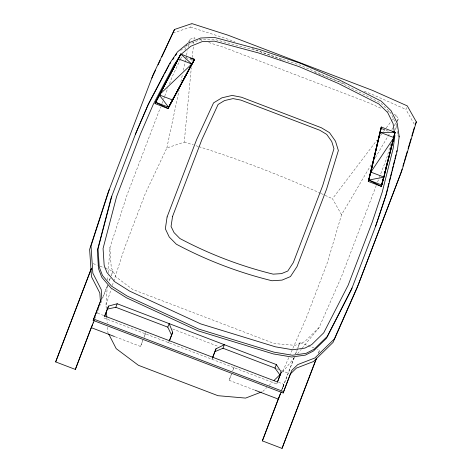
<?xml version="1.0" encoding="UTF-8"?>
<svg xmlns="http://www.w3.org/2000/svg" width="472" height="472" viewBox="0 0 472 472"><rect width="100%" height="100%" fill="white"/><g stroke="black" fill="none" stroke-linecap="round" stroke-linejoin="round"><path stroke-width="0.35" stroke-dasharray="2.36 1.77" d="M106.23 308.635L105.993 305.054L107.35 285.188M107.699 280.043L107.999 275.63M108.206 272.686L109.911 247.676L127.11 194.788L160.592 107.055M113.705 281.306L124.366 248.478L145.494 193.119L166.834 147.996L184.245 142.119L191.319 67.744M191.945 61.183L192.222 58.262M192.293 57.537L193.331 46.598M193.608 43.684L193.75 42.226M194.027 39.306L194.169 37.849L195.55 38.291M166.834 147.996L179.047 90.412M180.882 81.774L182.404 74.576M183.325 70.257L185.767 58.74M185.921 58.021L186.375 55.861M186.528 55.141L187.443 50.823M188.21 47.224L189.886 39.306L194.169 37.849M371.21 164.61L341.539 214.748L327.385 262.615L306.257 317.969L290.268 354.26M390.816 144.107L386.474 158.798L380.456 174.563M394.946 130.113L396.392 125.216M397.43 121.717L398.256 118.92L396.037 114.979L394.043 114.088M105.993 305.054L111.209 288.988M112.342 285.495L113.481 282.002M105.445 268.297L112.914 271.146L111.315 275.412M115.233 336.807L140.526 346.472L142.756 340.595M254.396 389.978L229.109 380.314L231.339 374.443M278.492 382.273L283.961 384.361L281.731 390.232M314.175 348.047L299.921 342.601L297.856 348.1M318.712 352.519L319.603 350.124L317.567 349.345M110.377 277.896L109.18 281.07M297.62 348.725L295.696 353.805M107.463 285.578L102.689 298.121M145.712 332.919L143.936 337.586M234.295 366.768L232.749 370.821M294.227 357.676L281.288 391.317M161.902 103.628L163.471 99.515M163.731 98.831L164.516 96.772M164.775 96.087L167.92 87.863M169.489 83.75L172.103 76.895L180.215 59.749M98.064 310.257L100.636 303.514M100.89 302.841L102.436 298.794M169.153 341.445L168.675 342.713L169.194 341.392M212.465 357.994L211.981 359.257L212.5 357.935M103.958 317.986L276.692 383.984L277.217 382.615M376.272 185.531L341.48 276.698L319.066 327.592L301.832 348.578M377.576 182.103L379.146 177.991M379.411 177.307L380.196 175.254M102.79 297.401L107.345 285.53M94.972 318.352L95.745 316.328M96.772 313.632L97.545 311.608M142.957 340.147L140.526 346.472M144.214 336.784L145.86 332.494M231.54 373.989L229.109 380.314M232.796 370.626L234.023 367.428M281.589 390.303L294.103 357.628M109.103 280.952L110.371 277.66M282.675 387.695L283.961 384.361M295.602 353.717L297.124 349.77M111.109 275.742L112.914 271.146M96.642 313.691L96.89 313.06M297.885 347.793L299.921 342.601M318.276 353.504L319.603 350.124M173.118 33.011L190.529 27.128L191.455 24.774M276.692 383.984L277.212 382.662M414.227 124.13L405.885 109.41L406.575 107.645M288.787 357.617L282.268 372.402L294.38 357.652M180.528 59.089L181.773 56.451M184.894 49.855L187.077 45.241M188.641 41.943L189.886 39.306M375.34 157.63L389.612 133.517M391.866 129.706L393.748 126.531M394.12 125.9L396.751 121.457M397.129 120.82L398.256 118.92M341.539 214.748L332.471 198.753L376.921 140.166M380.479 135.482L381.813 133.724M383.588 131.381L385.813 128.455M386.255 127.865L392.037 120.254M392.48 119.664L393.371 118.496M395.147 116.147L396.037 114.979M297.643 353.681L301.366 349.144M319.066 327.592L304.664 341.687L295.035 345.345L274.291 343.551L132.661 289.436L116 276.94L111.262 267.789L109.911 247.676M262.745 391.494L266.857 387.477M268.91 385.465L272.509 381.948M180.634 50.474L185.053 46.793M185.602 46.333L187.26 44.952M187.933 44.681L200.01 39.778L213.869 39.217L258.638 51.188L299.502 64.983L339.15 81.951L380.503 102.884L390.462 112.542L396.515 124.903M382.184 128.767L384.898 129.517M199.709 39.63L203.172 40.739M208.712 42.515L223.958 47.406L367.458 102.241L382.078 108.755M190.529 27.128L226.702 38.739L234.956 41.896M252.16 48.468L281.052 59.507M281.743 59.773L283.117 60.298M314.771 72.393L318.211 73.703M318.895 73.968L345.044 83.957M364.307 91.32L371.187 93.946L405.885 109.41M382.202 128.921L389.064 131.546M185.838 57.537L192.629 60.133M93.226 263.63L97.303 265.181M100.017 266.22L104.766 268.037M172.551 328.966L218.223 346.418M276.592 368.721L278.657 369.505M281.412 370.561L289.023 373.47M97.633 313.172L103.787 315.52M387.394 111.126L391.382 112.902M108.495 333.61L107.828 332.306L107.439 326.565M396.722 126.325L397.041 128.461M397.465 131.304L397.884 134.154M397.99 134.862L398.409 137.706M106.861 317.963L107.197 322.984M184.245 142.119A1088.574 1065.569 21.4 0 1 193.325 144.904M196.11 145.777A1088.574 1065.569 21.4 0 1 198.199 146.438M198.895 146.656A1088.574 1065.569 21.4 0 1 320.523 193.266M321.19 193.567A1088.574 1065.569 21.4 0 1 324.512 195.078M325.178 195.384A1088.574 1065.569 21.4 0 1 332.471 198.753"/><path stroke-width="0.71" d="M396.675 151.96L396.869 150.533M383.624 177.118L381.264 186.363L368.791 180.074L381.346 127.074L370.88 172.121L368.272 181.395L381.264 186.363L383.972 177.118L393.925 137.588L395.076 132.319L381.346 127.074L368.272 181.395M381.783 185.036L395.076 132.319L380.296 132.378L393.925 137.588L381.783 185.036L368.791 180.074L380.827 128.396M368.791 180.074L383.972 177.118L370.88 172.121L381.346 127.074M387.447 188.9L385.671 196.004L375.647 226.123M387.801 187.478L388.869 183.219M389.223 181.797L390.285 177.537M390.645 176.115L391.707 171.849M392.061 170.433L393.129 166.168M393.483 164.746L394.545 160.486M394.899 159.064L395.967 154.804M381.264 186.363L383.6 177.1M385.931 167.837L386.474 165.702M386.833 164.28L387.907 160.002M390.604 149.317L391.146 147.181M392.043 143.618L392.58 141.482M393.843 136.491L394.557 133.641L394.881 135.753L393.158 148.397L382.255 192.039L372.314 221.917L348.171 285.176L323.733 332.813L311.744 344.572L304.93 348.1L292.681 349.764L275.471 346.832L200.712 323.898L129.706 291.141L114.92 281.849L106.902 272.433L104.165 265.264L103.067 248.502L116.578 196.694L140.721 133.434L153.217 104.53L174.162 64.729L179.49 56.823M385.441 170.008L388.35 158.627M388.716 157.205L389.807 152.94M390.167 151.518L395.076 132.319L392.362 131.57M111.811 196.163L98.017 248.856L99.25 267.046L102.53 275.589L111.528 286.15L127.198 296.056L198.73 329.072L274.049 352.165L292.333 355.227L306.074 353.357L314.21 349.18L327.249 336.442L352.065 287.955M180.776 54.079L180.257 55.407L180.776 54.079L194.505 59.33L193.986 60.652L168.038 108.536L155.046 103.575L180.776 54.079L191.779 63.997L168.038 108.536L155.565 102.253L180.776 54.079L159.235 94.896L168.557 107.215L194.505 59.33L190.275 58.168M402.05 169.047L400.799 173.271L357.015 287.991L333.031 342.418L313.508 361.517L296.387 368.113L290.363 373.983L283.141 392.975L93.179 320.394L100.406 301.401L99.828 293.012L91.462 276.675L89.627 249.422L107.999 192.847L153.164 74.6L174.504 29.476L191.915 23.6L228.082 35.211L372.573 90.417L407.271 105.881L416.333 121.876L402.179 169.743L358.401 284.457L334.412 338.89L314.889 357.982L297.767 364.579L291.749 370.449L283.141 392.975M402.882 166.232L403.92 162.716M404.339 161.306L407.248 151.453M408.079 148.639L410.994 138.78M411.826 135.965L414.327 127.517M109.386 189.313L91.007 245.888L92.842 273.146L101.215 289.483L101.787 297.873L93.179 320.394M93.261 322.6L75.349 369.428L55.666 361.906L91.19 268.822M75.349 369.428L90.199 330.317M316.606 358.106L282.044 448.4L262.361 440.877L278.757 397.719M282.044 448.4L287.985 432.682M91.397 268.509L55.666 361.906M278.456 398.757L278.775 397.908M104.477 316.618L108.525 306.074L117.192 303.756L276.344 364.567L281.259 372.072L277.471 382.001L104.737 316.004L108.525 306.074M169.395 340.813L172.687 332.247L169.159 323.615L167.778 327.143L171.566 335.114M169.454 340.725L172.687 332.247M212.701 357.363L214.872 351.664L222.99 348.242L224.377 344.707L215.993 348.796L215.096 351.091M212.76 357.274L215.993 348.796M277.477 381.931L281.259 372.072M279.453 396.126L279.855 395.076M288.227 432.039L292.262 421.431M292.522 420.753L296.894 409.289M90.459 329.645L91.232 327.621M93.167 323.078L94.199 320.376M279.271 396.374L279.784 395.023M280.173 394.527L281.206 391.831M280.274 394.049L262.361 440.877M297.153 408.616L306.363 384.521M306.617 383.86L316.305 358.608M92.6 324.335L91.314 327.668L114.554 336.548M279.607 395.784L278.321 399.117L255.081 390.238M174.504 29.476L161.825 56.9M107.345 309.095L115.811 307.29L117.192 303.756M276.344 364.567L274.964 368.095L280.079 375.092M415.183 124.82L416.333 121.876M135.387 134.331L147.978 105.185L164.002 74.735M151.783 78.128L155.548 70.169M158.061 64.859L160.256 60.215M168.038 108.536L194.505 59.33L168.557 107.215L155.565 102.253L166.846 80.836M155.046 103.575L161.158 91.887M162.858 88.642L165.908 82.795M167.607 79.55L172.02 71.107M172.699 69.809L176.77 62.021L167.525 79.538M164.687 73.437L169.118 65.018M155.565 102.253L172.026 71.018M172.711 69.72L175.796 63.862M176.481 62.564L178.198 59.313M178.882 58.009L179.915 56.056M370.88 172.121L393.925 137.588M169.92 63.826L170.728 62.634M172.74 59.655L173.95 57.867M175.554 55.484L176.764 53.696M274.049 380.444L280.215 374.414M181.301 54.15L190.8 46.244L202.146 41.63L214.453 41.147L258.402 52.911L298.918 66.576L338.223 83.414L378.827 103.946L387.677 112.519L393.064 123.522L394.344 132.195M261.376 392.026L245.623 398.091L217.952 395.689L138.426 365.304L116.195 348.643L108.831 334.264M178.145 58.788L191.779 63.997L159.235 94.896L172.321 99.899M115.811 307.29L167.778 327.143M222.873 348.194L275.211 368.189M93.698 319.072L283.66 391.648M106.424 311.508L106.814 317.243M399.206 136.656L397.365 150.196L386.367 194.24L376.337 224.359L351.374 289.719L326.553 338.206L313.514 350.944L305.378 355.121L291.643 356.997L273.359 353.929L198.039 330.837L126.508 297.82L110.831 287.914L101.84 277.353L98.554 268.816L97.32 250.62L111.115 197.927L136.083 132.561L148.668 103.421L169.808 63.248L177.454 51.932L187.956 43.188L200.7 38.008L214.559 37.453L259.329 49.424L300.192 63.218L339.84 80.187L381.193 101.12L391.152 110.778L397.206 123.139L399.206 136.656M167.1 216.937L165.342 228.79L169.247 237.021L176.322 244.195A403.713 395.182 21.4 0 0 271.99 280.746L282.044 280.114L290.439 276.592L297.024 266.574L326.606 189.054L338.371 150.544L335.503 141.222L329.48 132.626L321.355 127.759L241.434 97.22L232.135 95.432L221.923 97.822L213.568 102.861L196.688 139.411L167.1 216.937M172.557 216.436L171.059 226.407L174.015 232.56L179.867 238.496A397.206 388.81 21.4 0 0 273.176 274.149L281.495 273.624L287.79 271.011L293.324 262.579L322.671 185.685L333.964 148.704L331.745 141.511L326.73 134.408L319.898 130.301L240.862 100.105L233.032 98.607L224.56 100.56L218.117 104.442L201.904 139.541L172.557 216.436M385.034 171.401L384.497 173.537L385.081 171.43"/></g></svg>
